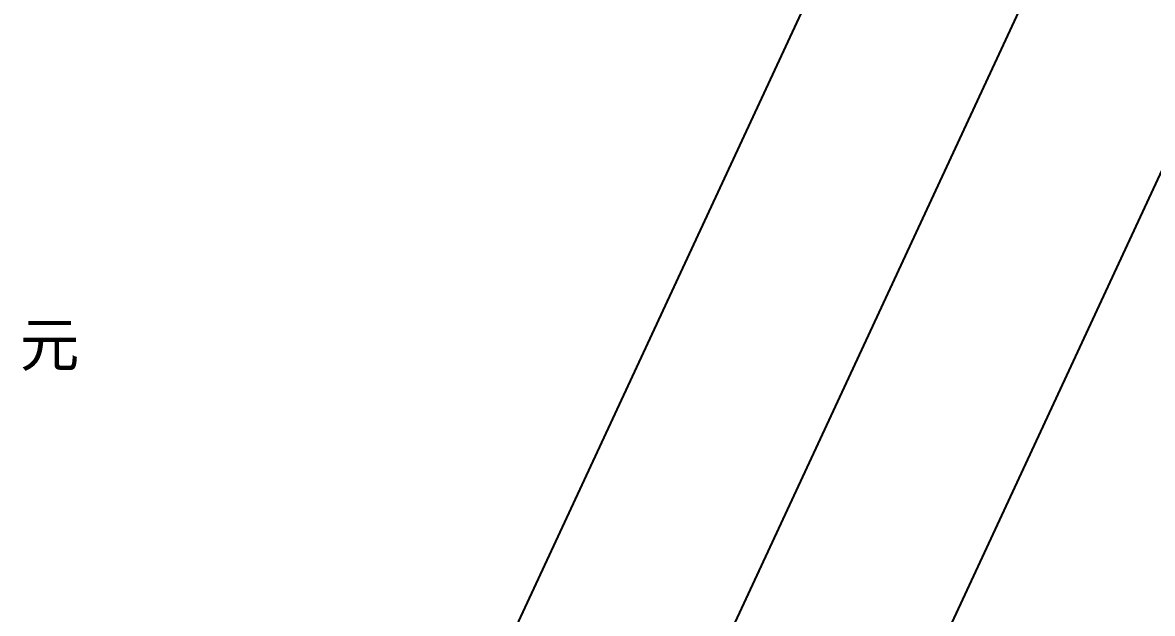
# Model space of a CAD drawing. Extents: x 529262 to 576451, y 2694391 to 2717535.
# Drawn here: x 563814.1 to 563917.4, y 2711523 to 2711577 of the extents above; entities that cross this region are included whole.
import ezdxf
from ezdxf.enums import TextEntityAlignment as Align
from ezdxf.xclip import XClip

# ---------------------------------------------------------------- set-up
doc = ezdxf.new("R2010")
doc.units = 0
doc.header["$XCLIPFRAME"] = 0
for name, color, linetype in [('PP-COM', 7, 'Continuous'), ('RD-中线', 40, 'Continuous'), ('RD-红线', 7, 'Continuous'), ('RD-路名', 7, 'Continuous')]:
    doc.layers.add(name, color=color, linetype=linetype)
doc.styles.add('黑体', font='simhei.ttf')

# ---------------------------------------------------------------- blocks, each defined once
blk = doc.blocks.new('A$C19FD0107')
at = {"layer": 'RD-中线', "color": 8, "linetype": 'Continuous', "flags": 128}
blk.add_lwpolyline([(-7165.18, 17031.49), (-7087.98, 17197.69, 0.013348), (-7081.62, 17212.39), (-6971.27, 17487.49, -0.036527), (-6952.06, 17526.82), (-6940, 17547.52, -0.14412), (-6816.85, 17663.88), (-6390.94, 17880.62, 0.037294), (-6346.36, 17907.67), (-5306.08, 18650.1, -0.285876), (-4936.82, 18673.38), (-4885.58, 18645.79, 0.191634), (-4628.51, 18616.03), (-4407.52, 18675.62, -0.159687), (-4189.83, 18664.01), (-4046.79, 18608.53)], format="xyb", dxfattribs=at)
at = {"layer": 'RD-红线', "color": 8, "linetype": 'Continuous', "flags": 128}
for points in [[(-7171.36, 17060.91), (-7110.67, 17191.57)], [(-7125.04, 17075.18), (-7076.88, 17178.86)]]:
    blk.add_lwpolyline(points, dxfattribs=at)

msp = doc.modelspace()

# ---------------------------------------------------------------- block references
at = {"layer": 'PP-COM'}
ref = msp.add_blockref('A$C19FD0107', (570997.993, 2694390.603), dxfattribs=at)
XClip(ref).set_block_clipping_path([(-9366.4383134884, 14428.6043910822), (-3328.4480743363, 17452.7484863754)])

# ---------------------------------------------------------------- texts
at = {"layer": 'RD-路名', "color": 7, "linetype": 'Continuous', "style": '黑体'}
msp.add_text('元', height=4, dxfattribs=at).set_placement((563816.577, 2711547.42), align=Align.MIDDLE)

doc.saveas('drawing.dxf')
